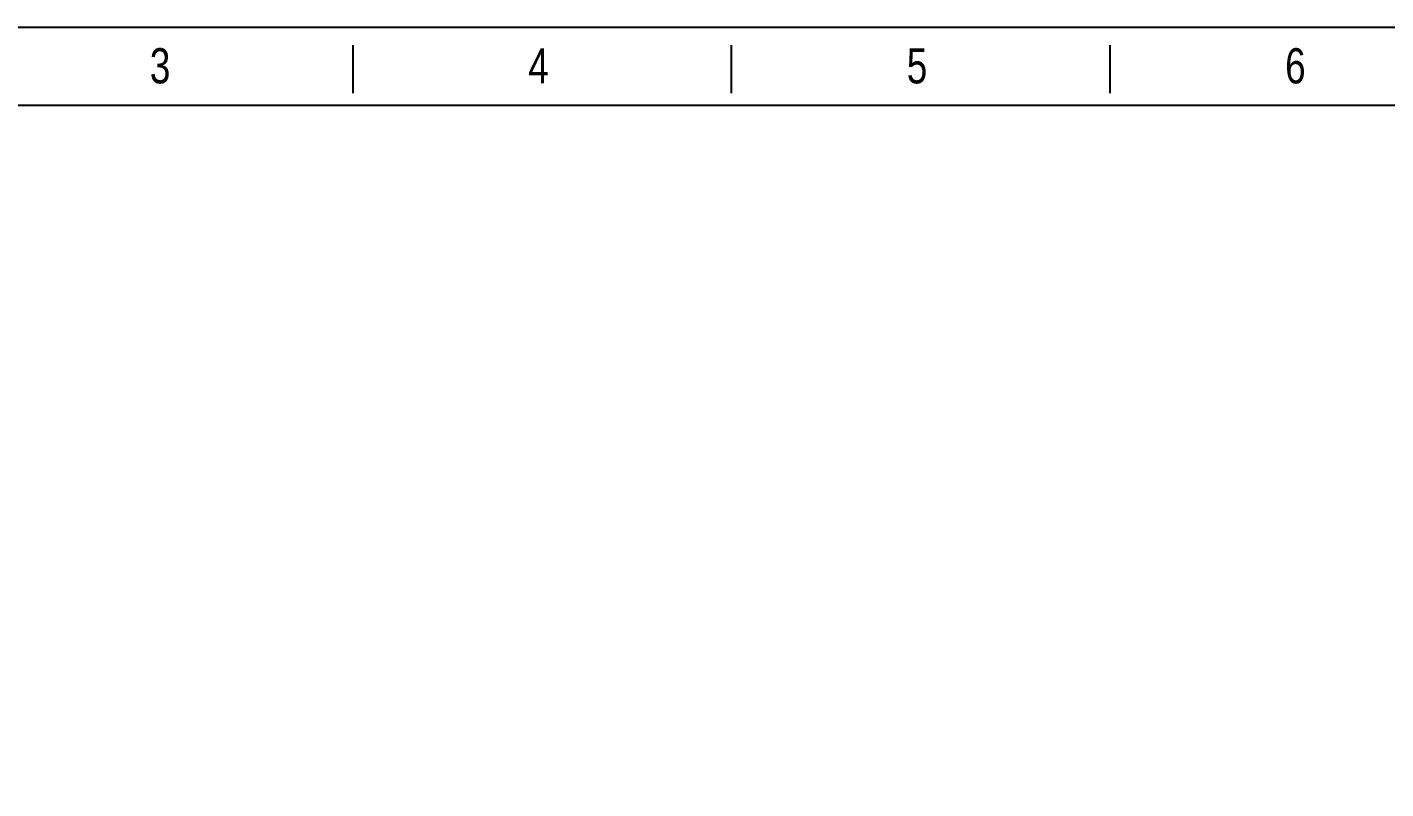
# Model space of a CAD drawing. Header units: millimetres. Extents: x 620 to 19791, y 2539 to 6969.
# Drawn here: x 7506 to 8323, y 3958 to 4416 of the extents above; entities that cross this region are included whole.
import ezdxf

# ---------------------------------------------------------------- set-up
doc = ezdxf.new("R2010")
doc.units = ezdxf.units.MM
doc.styles.add('CKSTANDARD', font='arial.ttf')
doc.styles.add('Roamns', font='romans.shx')

# ---------------------------------------------------------------- blocks, each defined once
blk = doc.blocks.new('standard template')
for p, q in [((9418, 30728), (9418, 30325)), ((12589, 30728), (12589, 30325)), ((15761, 30728), (15761, 30325))]:
    blk.add_line(p, q)
blk.add_lwpolyline([(37963, 4700), (-97, 4700), (-97, 30879), (37963, 30879)], close=True)
at = {"color": 7}
blk.add_lwpolyline([(456, 6674), (456, 5964), (456, 5254), (456, 30226), (37409, 30226), (37409, 5254)], dxfattribs=at)
at = {"style": 'CKSTANDARD', "width": 0.75}
for s, p in [('3', (7716, 30408)), ('4', (10888, 30408)), ('5', (14060, 30408)), ('6', (17231, 30408))]:
    blk.add_text(s, height=295, dxfattribs=at).set_placement(p)
at = {"style": 'Roamns'}
for tag, p in [('PAGE_NAME', (27466, 7594)), ('PROJECT_NAME', (27466, 6884)), ('DRAWN_NAME', (27466, 6174)), ('VERSION', (34241, 6174)), ('SELECT_DATA', (27466, 5464)), ('PAGE_NUMBER', (34241, 5464))]:
    blk.add_attdef(tag, p, '', height=285, dxfattribs=at)

msp = doc.modelspace()

# ---------------------------------------------------------------- block references
at = {"lineweight": -3, "transparency": 33554595, "xscale": 0.07168521549218008, "yscale": 0.07168521549218008, "zscale": 0.07168521549218008}
msp.add_blockref('standard template', (7026.96727, 2202.10101), dxfattribs=at)

doc.saveas('drawing.dxf')
